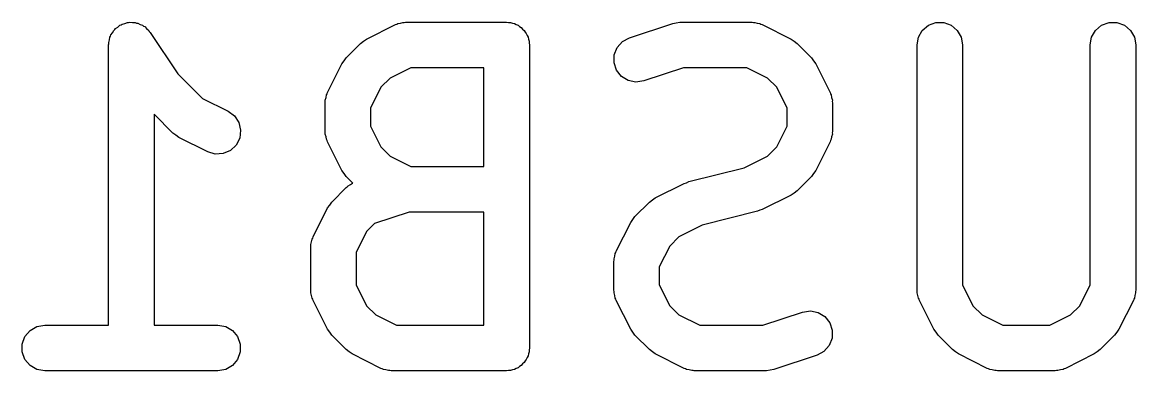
# Model space of a CAD drawing. Extents: x 48 to 353, y -143 to -50.
# Drawn here: x 64.378 to 68.051, y -56.153 to -55.003 of the extents above; entities that cross this region are included whole.
import ezdxf

# ---------------------------------------------------------------- set-up
doc = ezdxf.new("R2010")
doc.units = 0
doc.header["$MEASUREMENT"] = 0
doc.layers.add('BLACK', color=7, linetype='CONTINUOUS')

msp = doc.modelspace()

# ---------------------------------------------------------------- linework, layer by layer
at = {"layer": 'Black'}
for p, q in [((64.6932, -55.0192), (64.7001, -55.0134)), ((64.7001, -55.0134), (64.704, -55.012)), ((64.704, -55.012), (64.7075, -55.0097)), ((64.7075, -55.0097), (64.7162, -55.0076)), ((64.7162, -55.0076), (64.7246, -55.0045)), ((64.7246, -55.0045), (64.7287, -55.0045)), ((64.7287, -55.0045), (64.7328, -55.0035)), ((64.7328, -55.0035), (64.7417, -55.0045)), ((64.7417, -55.0045), (64.7506, -55.0045)), ((64.7506, -55.0045), (64.7545, -55.0059)), ((64.7545, -55.0059), (64.7587, -55.0064)), ((64.7587, -55.0064), (64.7667, -55.0104)), ((64.7667, -55.0104), (64.7751, -55.0134)), ((64.7751, -55.0134), (64.7783, -55.0161)), ((64.7783, -55.0161), (64.782, -55.0179)), ((65.5136, -55.0589), (65.6088, -55.0113)), ((65.6088, -55.0113), (65.613, -55.0101)), ((65.613, -55.0101), (65.6167, -55.0079)), ((65.6167, -55.0079), (65.6254, -55.0064)), ((65.6254, -55.0064), (65.6338, -55.0039)), ((65.6338, -55.0039), (65.6381, -55.0041)), ((65.6381, -55.0041), (65.6424, -55.0034)), ((65.6424, -55.0034), (65.9757, -55.0034)), ((65.9757, -55.0034), (65.9822, -55.0045)), ((65.9822, -55.0045), (65.9887, -55.0045)), ((65.9887, -55.0045), (65.9949, -55.0068)), ((65.9949, -55.0068), (66.0013, -55.0079)), ((66.0013, -55.0079), (66.007, -55.0112)), ((66.007, -55.0112), (66.0132, -55.0134)), ((66.0132, -55.0134), (66.0182, -55.0176)), ((66.3805, -55.0548), (66.5234, -55.0072)), ((66.5234, -55.0072), (66.5353, -55.0055)), ((66.5353, -55.0055), (66.5471, -55.0034)), ((66.5471, -55.0034), (66.7852, -55.0034)), ((66.7852, -55.0034), (66.7895, -55.0041)), ((66.7895, -55.0041), (66.7938, -55.0039)), ((66.7938, -55.0039), (66.8022, -55.0064)), ((66.8022, -55.0064), (66.8109, -55.0079)), ((66.8109, -55.0079), (66.8146, -55.0101)), ((66.8146, -55.0101), (66.8188, -55.0113)), ((66.8188, -55.0113), (66.914, -55.0589)), ((67.3468, -55.0302), (67.3668, -55.0134)), ((67.3668, -55.0134), (67.3912, -55.0045)), ((67.3912, -55.0045), (67.4173, -55.0045)), ((67.4173, -55.0045), (67.4418, -55.0134)), ((67.4418, -55.0134), (67.4617, -55.0302)), ((67.9182, -55.0302), (67.9382, -55.0134)), ((67.9382, -55.0134), (67.9627, -55.0045)), ((67.9627, -55.0045), (67.9887, -55.0045)), ((67.9887, -55.0045), (68.0132, -55.0134)), ((68.0132, -55.0134), (68.0331, -55.0302)), ((64.6656, -55.0615), (64.6671, -55.0527)), ((64.6671, -55.0527), (64.6692, -55.0491)), ((64.6692, -55.0491), (64.6704, -55.0451)), ((64.6704, -55.0451), (64.6757, -55.0379)), ((64.6757, -55.0379), (64.6801, -55.0302)), ((64.6801, -55.0302), (64.6833, -55.0275)), ((64.6833, -55.0275), (64.6858, -55.0241)), ((64.6858, -55.0241), (64.6932, -55.0192)), ((64.782, -55.0179), (64.7882, -55.0244)), ((64.7882, -55.0244), (64.7951, -55.0302)), ((64.7951, -55.0302), (64.7971, -55.0338)), ((64.7971, -55.0338), (64.8, -55.0368)), ((64.8, -55.0368), (64.8911, -55.1735)), ((66.0182, -55.0176), (66.0239, -55.0209)), ((66.0239, -55.0209), (66.0281, -55.026)), ((66.0281, -55.026), (66.0331, -55.0302)), ((66.0331, -55.0302), (66.0364, -55.0359)), ((66.0364, -55.0359), (66.0406, -55.0409)), ((66.0406, -55.0409), (66.0429, -55.047)), ((66.0429, -55.047), (66.0462, -55.0527)), ((66.0462, -55.0527), (66.0473, -55.0592)), ((67.3293, -55.0784), (67.3338, -55.0527)), ((67.3338, -55.0527), (67.3468, -55.0302)), ((67.4617, -55.0302), (67.4747, -55.0527)), ((67.4747, -55.0527), (67.4793, -55.0784)), ((67.9007, -55.0784), (67.9052, -55.0527)), ((67.9052, -55.0527), (67.9182, -55.0302)), ((68.0331, -55.0302), (68.0462, -55.0527)), ((68.0462, -55.0527), (68.0507, -55.0784)), ((64.6626, -55.0784), (64.6633, -55.0743)), ((64.6626, -56.0034), (64.6626, -55.0784)), ((64.6631, -55.0701), (64.6656, -55.0615)), ((64.6633, -55.0743), (64.6631, -55.0701)), ((65.4465, -55.1206), (65.4941, -55.073)), ((65.4941, -55.073), (65.5039, -55.0661)), ((65.5039, -55.0661), (65.5136, -55.0589)), ((66.0473, -55.0592), (66.0496, -55.0654)), ((66.0496, -55.0654), (66.0496, -55.0719)), ((66.0496, -55.0719), (66.0507, -55.0784)), ((66.0507, -55.0784), (66.0507, -56.0784)), ((66.3308, -55.111), (66.3404, -55.0867)), ((66.3404, -55.0867), (66.3576, -55.0673)), ((66.3576, -55.0673), (66.3805, -55.0548)), ((66.914, -55.0589), (66.9237, -55.0661)), ((66.9237, -55.0661), (66.9335, -55.073)), ((66.9335, -55.073), (66.9811, -55.1206)), ((67.3293, -55.8879), (67.3293, -55.0784)), ((67.4793, -55.0784), (67.4793, -55.8702)), ((67.9007, -55.8702), (67.9007, -55.0784)), ((68.0507, -55.0784), (68.0507, -55.8879)), ((65.4396, -55.1304), (65.4465, -55.1206)), ((66.3301, -55.137), (66.3308, -55.111)), ((66.9811, -55.1206), (66.988, -55.1304)), ((65.3848, -55.2353), (65.4324, -55.1401)), ((65.4324, -55.1401), (65.4396, -55.1304)), ((65.6601, -55.1534), (65.5915, -55.1876)), ((65.9007, -55.1534), (65.6601, -55.1534)), ((65.9007, -55.4796), (65.9007, -55.1534)), ((66.3383, -55.1617), (66.3301, -55.137)), ((66.3545, -55.1821), (66.3383, -55.1617)), ((66.5593, -55.1534), (66.428, -55.1972)), ((66.7675, -55.1534), (66.5593, -55.1534)), ((66.836, -55.1876), (66.7675, -55.1534)), ((66.988, -55.1304), (66.9952, -55.1401)), ((66.9952, -55.1401), (67.0428, -55.2353)), ((64.8911, -55.1735), (64.9725, -55.2548)), ((65.5915, -55.1876), (65.5611, -55.218)), ((66.3767, -55.1957), (66.3545, -55.1821)), ((66.4022, -55.201), (66.3767, -55.1957)), ((66.428, -55.1972), (66.4022, -55.201)), ((66.8664, -55.218), (66.836, -55.1876)), ((65.3836, -55.2395), (65.3848, -55.2353)), ((65.5611, -55.218), (65.5269, -55.2866)), ((66.9007, -55.2866), (66.8664, -55.218)), ((67.0428, -55.2353), (67.044, -55.2395)), ((64.9725, -55.2548), (65.0569, -55.297)), ((65.3769, -55.2689), (65.3776, -55.2646)), ((65.3769, -55.3641), (65.3769, -55.2689)), ((65.3774, -55.2603), (65.3799, -55.2519)), ((65.3776, -55.2646), (65.3774, -55.2603)), ((65.3799, -55.2519), (65.3814, -55.2432)), ((65.3814, -55.2432), (65.3836, -55.2395)), ((67.044, -55.2395), (67.0462, -55.2432)), ((67.0462, -55.2432), (67.0477, -55.2519)), ((67.0477, -55.2519), (67.0502, -55.2603)), ((67.0502, -55.2603), (67.0499, -55.2646)), ((67.0499, -55.2646), (67.0507, -55.2689)), ((67.0507, -55.2689), (67.0507, -55.3641)), ((64.875, -55.3695), (64.8126, -55.3071)), ((64.8126, -55.3071), (64.8126, -56.0034)), ((65.0569, -55.297), (65.0778, -55.3125)), ((65.5269, -55.2866), (65.5269, -55.3464)), ((66.9007, -55.3464), (66.9007, -55.2866)), ((65.0778, -55.3125), (65.0921, -55.3343)), ((65.0921, -55.3343), (65.0982, -55.3596)), ((65.5269, -55.3464), (65.5611, -55.4149)), ((66.8664, -55.4149), (66.9007, -55.3464)), ((64.8849, -55.3764), (64.875, -55.3695)), ((64.8945, -55.3836), (64.8849, -55.3764)), ((64.9898, -55.4312), (64.8945, -55.3836)), ((65.0982, -55.3596), (65.0952, -55.3855)), ((65.3776, -55.3684), (65.3769, -55.3641)), ((65.3774, -55.3727), (65.3776, -55.3684)), ((65.3799, -55.3811), (65.3774, -55.3727)), ((65.3814, -55.3897), (65.3799, -55.3811)), ((67.0477, -55.3811), (67.0462, -55.3897)), ((67.0502, -55.3727), (67.0477, -55.3811)), ((67.0507, -55.3641), (67.0499, -55.3684)), ((67.0499, -55.3684), (67.0502, -55.3727)), ((65.0836, -55.4088), (65.0646, -55.4267)), ((65.0952, -55.3855), (65.0836, -55.4088)), ((65.3836, -55.3935), (65.3814, -55.3897)), ((65.3848, -55.3976), (65.3836, -55.3935)), ((65.4324, -55.4929), (65.3848, -55.3976)), ((65.5611, -55.4149), (65.5915, -55.4453)), ((66.836, -55.4453), (66.8664, -55.4149)), ((67.0428, -55.3976), (66.9952, -55.4929)), ((67.044, -55.3935), (67.0428, -55.3976)), ((67.0462, -55.3897), (67.044, -55.3935)), ((65.0147, -55.4386), (64.9898, -55.4312)), ((65.0407, -55.437), (65.0147, -55.4386)), ((65.0646, -55.4267), (65.0407, -55.437)), ((65.5915, -55.4453), (65.6601, -55.4796)), ((66.759, -55.4838), (66.836, -55.4453)), ((65.4396, -55.5025), (65.4324, -55.4929)), ((65.6601, -55.4796), (65.9007, -55.4796)), ((66.5766, -55.5294), (66.759, -55.4838)), ((66.9952, -55.4929), (66.988, -55.5025)), ((65.4465, -55.5124), (65.4396, -55.5025)), ((65.4682, -55.5341), (65.4465, -55.5124)), ((66.5691, -55.5328), (66.5766, -55.5294)), ((66.9811, -55.5124), (66.9335, -55.56)), ((66.988, -55.5025), (66.9811, -55.5124)), ((65.3989, -55.5968), (65.4465, -55.5492)), ((65.4465, -55.5492), (65.45, -55.5467)), ((65.45, -55.5467), (65.4529, -55.5434)), ((65.4529, -55.5434), (65.4606, -55.5393)), ((65.4606, -55.5393), (65.4678, -55.5342)), ((65.4678, -55.5342), (65.4682, -55.5341)), ((66.466, -55.5827), (66.5612, -55.5351)), ((66.5612, -55.5351), (66.5691, -55.5328)), ((66.9237, -55.5669), (66.914, -55.574)), ((66.9335, -55.56), (66.9237, -55.5669)), ((65.392, -55.6066), (65.3989, -55.5968)), ((66.3989, -55.6444), (66.4465, -55.5968)), ((66.4465, -55.5968), (66.4563, -55.5899)), ((66.4563, -55.5899), (66.466, -55.5827)), ((66.914, -55.574), (66.8188, -55.6217)), ((65.3372, -55.7115), (65.3848, -55.6163)), ((65.3848, -55.6163), (65.392, -55.6066)), ((65.6545, -55.6296), (65.54, -55.6677)), ((65.9007, -55.6296), (65.6545, -55.6296)), ((65.9007, -56.0034), (65.9007, -55.6296)), ((66.8034, -55.6273), (66.6209, -55.673)), ((66.8109, -55.624), (66.8034, -55.6273)), ((66.8188, -55.6217), (66.8109, -55.624)), ((65.54, -55.6677), (65.5135, -55.6942)), ((66.3372, -55.7591), (66.3848, -55.6639)), ((66.3848, -55.6639), (66.392, -55.6542)), ((66.392, -55.6542), (66.3989, -55.6444)), ((66.6209, -55.673), (66.5439, -55.7114)), ((65.336, -55.7156), (65.3372, -55.7115)), ((65.5135, -55.6942), (65.4793, -55.7628)), ((66.5439, -55.7114), (66.5135, -55.7419)), ((65.3293, -55.745), (65.33, -55.7408)), ((65.3293, -55.8879), (65.3293, -55.745)), ((65.3298, -55.7365), (65.3323, -55.7281)), ((65.33, -55.7408), (65.3298, -55.7365)), ((65.3323, -55.7281), (65.3338, -55.7194)), ((65.3338, -55.7194), (65.336, -55.7156)), ((66.5135, -55.7419), (66.4793, -55.8104)), ((65.4793, -55.7628), (65.4793, -55.8702)), ((66.3298, -55.7841), (66.3323, -55.7757)), ((66.33, -55.7884), (66.3298, -55.7841)), ((66.3323, -55.7757), (66.3338, -55.767)), ((66.3338, -55.767), (66.336, -55.7633)), ((66.336, -55.7633), (66.3372, -55.7591)), ((66.3293, -55.7927), (66.33, -55.7884)), ((66.3293, -55.8879), (66.3293, -55.7927)), ((66.4793, -55.8104), (66.4793, -55.8702)), ((65.33, -55.8922), (65.3293, -55.8879)), ((65.3298, -55.8965), (65.33, -55.8922)), ((65.3323, -55.9049), (65.3298, -55.8965)), ((65.4793, -55.8702), (65.5135, -55.9387)), ((66.33, -55.8922), (66.3293, -55.8879)), ((66.3298, -55.8965), (66.33, -55.8922)), ((66.3323, -55.9049), (66.3298, -55.8965)), ((66.4793, -55.8702), (66.5135, -55.9387)), ((67.33, -55.8922), (67.3293, -55.8879)), ((67.3298, -55.8965), (67.33, -55.8922)), ((67.3323, -55.9049), (67.3298, -55.8965)), ((67.4793, -55.8702), (67.5135, -55.9387)), ((67.8664, -55.9387), (67.9007, -55.8702)), ((68.0502, -55.8965), (68.0477, -55.9049)), ((68.0507, -55.8879), (68.0499, -55.8922)), ((68.0499, -55.8922), (68.0502, -55.8965)), ((65.3338, -55.9136), (65.3323, -55.9049)), ((65.336, -55.9173), (65.3338, -55.9136)), ((65.3372, -55.9214), (65.336, -55.9173)), ((65.3848, -56.0167), (65.3372, -55.9214)), ((66.3338, -55.9136), (66.3323, -55.9049)), ((66.336, -55.9173), (66.3338, -55.9136)), ((66.3372, -55.9214), (66.336, -55.9173)), ((66.3848, -56.0167), (66.3372, -55.9214)), ((67.3338, -55.9136), (67.3323, -55.9049)), ((67.336, -55.9173), (67.3338, -55.9136)), ((67.3372, -55.9214), (67.336, -55.9173)), ((67.3848, -56.0167), (67.3372, -55.9214)), ((68.0428, -55.9214), (67.9952, -56.0167)), ((68.044, -55.9173), (68.0428, -55.9214)), ((68.0462, -55.9136), (68.044, -55.9173)), ((68.0477, -55.9049), (68.0462, -55.9136)), ((65.5135, -55.9387), (65.5439, -55.9691)), ((65.5439, -55.9691), (65.6124, -56.0034)), ((66.5135, -55.9387), (66.5439, -55.9691)), ((66.5439, -55.9691), (66.6124, -56.0034)), ((66.8207, -56.0034), (66.952, -55.9596)), ((66.952, -55.9596), (66.9777, -55.9558)), ((66.9777, -55.9558), (67.0033, -55.961)), ((67.0033, -55.961), (67.0255, -55.9746)), ((67.5135, -55.9387), (67.5439, -55.9691)), ((67.5439, -55.9691), (67.6124, -56.0034)), ((67.7675, -56.0034), (67.836, -55.9691)), ((67.836, -55.9691), (67.8664, -55.9387)), ((64.4037, -56.0209), (64.4262, -56.0079)), ((64.4262, -56.0079), (64.4519, -56.0034)), ((64.4519, -56.0034), (64.6626, -56.0034)), ((64.8126, -56.0034), (65.0233, -56.0034)), ((65.0233, -56.0034), (65.049, -56.0079)), ((65.049, -56.0079), (65.0715, -56.0209)), ((65.6124, -56.0034), (65.9007, -56.0034)), ((66.6124, -56.0034), (66.8207, -56.0034)), ((67.0255, -55.9746), (67.0416, -55.995)), ((67.0416, -55.995), (67.0499, -56.0198)), ((67.6124, -56.0034), (67.7675, -56.0034)), ((64.378, -56.0654), (64.3869, -56.0409)), ((64.3869, -56.0409), (64.4037, -56.0209)), ((65.0715, -56.0209), (65.0883, -56.0409)), ((65.0883, -56.0409), (65.0972, -56.0654)), ((65.392, -56.0263), (65.3848, -56.0167)), ((65.3989, -56.0362), (65.392, -56.0263)), ((65.4465, -56.0838), (65.3989, -56.0362)), ((66.392, -56.0263), (66.3848, -56.0167)), ((66.3989, -56.0362), (66.392, -56.0263)), ((66.4465, -56.0838), (66.3989, -56.0362)), ((67.0499, -56.0198), (67.0492, -56.0458)), ((67.392, -56.0263), (67.3848, -56.0167)), ((67.3989, -56.0362), (67.392, -56.0263)), ((67.4465, -56.0838), (67.3989, -56.0362)), ((67.9811, -56.0362), (67.9335, -56.0838)), ((67.988, -56.0263), (67.9811, -56.0362)), ((67.9952, -56.0167), (67.988, -56.0263)), ((64.378, -56.0914), (64.378, -56.0654)), ((65.0972, -56.0654), (65.0972, -56.0914)), ((66.0507, -56.0784), (66.0496, -56.0848)), ((67.0396, -56.07), (67.0223, -56.0895)), ((67.0492, -56.0458), (67.0396, -56.07)), ((64.3869, -56.1159), (64.378, -56.0914)), ((64.4037, -56.1358), (64.3869, -56.1159)), ((65.0883, -56.1159), (65.0715, -56.1358)), ((65.0972, -56.0914), (65.0883, -56.1159)), ((65.4563, -56.0907), (65.4465, -56.0838)), ((65.466, -56.0978), (65.4563, -56.0907)), ((65.5612, -56.1455), (65.466, -56.0978)), ((66.0406, -56.1159), (66.0364, -56.1209)), ((66.0429, -56.1097), (66.0406, -56.1159)), ((66.0462, -56.104), (66.0429, -56.1097)), ((66.0473, -56.0976), (66.0462, -56.104)), ((66.0496, -56.0914), (66.0473, -56.0976)), ((66.0496, -56.0848), (66.0496, -56.0914)), ((66.4563, -56.0907), (66.4465, -56.0838)), ((66.466, -56.0978), (66.4563, -56.0907)), ((66.5612, -56.1455), (66.466, -56.0978)), ((66.9994, -56.1019), (66.8566, -56.1495)), ((67.0223, -56.0895), (66.9994, -56.1019)), ((67.4563, -56.0907), (67.4465, -56.0838)), ((67.466, -56.0978), (67.4563, -56.0907)), ((67.5612, -56.1455), (67.466, -56.0978)), ((67.914, -56.0978), (67.8188, -56.1455)), ((67.9237, -56.0907), (67.914, -56.0978)), ((67.9335, -56.0838), (67.9237, -56.0907)), ((64.4262, -56.1489), (64.4037, -56.1358)), ((64.4519, -56.1534), (64.4262, -56.1489)), ((65.0233, -56.1534), (64.4519, -56.1534)), ((65.049, -56.1489), (65.0233, -56.1534)), ((65.0715, -56.1358), (65.049, -56.1489)), ((65.5653, -56.1467), (65.5612, -56.1455)), ((65.5691, -56.1489), (65.5653, -56.1467)), ((65.5777, -56.1504), (65.5691, -56.1489)), ((65.5862, -56.1529), (65.5777, -56.1504)), ((65.5905, -56.1526), (65.5862, -56.1529)), ((65.5947, -56.1534), (65.5905, -56.1526)), ((65.9757, -56.1534), (65.5947, -56.1534)), ((65.9822, -56.1522), (65.9757, -56.1534)), ((65.9887, -56.1522), (65.9822, -56.1522)), ((65.9949, -56.15), (65.9887, -56.1522)), ((66.0013, -56.1489), (65.9949, -56.15)), ((66.007, -56.1456), (66.0013, -56.1489)), ((66.0132, -56.1433), (66.007, -56.1456)), ((66.0182, -56.1391), (66.0132, -56.1433)), ((66.0239, -56.1358), (66.0182, -56.1391)), ((66.0281, -56.1308), (66.0239, -56.1358)), ((66.0331, -56.1266), (66.0281, -56.1308)), ((66.0364, -56.1209), (66.0331, -56.1266)), ((66.5653, -56.1467), (66.5612, -56.1455)), ((66.5691, -56.1489), (66.5653, -56.1467)), ((66.5777, -56.1504), (66.5691, -56.1489)), ((66.5862, -56.1529), (66.5777, -56.1504)), ((66.5905, -56.1526), (66.5862, -56.1529)), ((66.5947, -56.1534), (66.5905, -56.1526)), ((66.8328, -56.1534), (66.5947, -56.1534)), ((66.8447, -56.1513), (66.8328, -56.1534)), ((66.8566, -56.1495), (66.8447, -56.1513)), ((67.5653, -56.1467), (67.5612, -56.1455)), ((67.5691, -56.1489), (67.5653, -56.1467)), ((67.5777, -56.1504), (67.5691, -56.1489)), ((67.5862, -56.1529), (67.5777, -56.1504)), ((67.5905, -56.1526), (67.5862, -56.1529)), ((67.5947, -56.1534), (67.5905, -56.1526)), ((67.7852, -56.1534), (67.5947, -56.1534)), ((67.7895, -56.1526), (67.7852, -56.1534)), ((67.7938, -56.1529), (67.7895, -56.1526)), ((67.8022, -56.1504), (67.7938, -56.1529)), ((67.8109, -56.1489), (67.8022, -56.1504)), ((67.8146, -56.1467), (67.8109, -56.1489)), ((67.8188, -56.1455), (67.8146, -56.1467))]:
    msp.add_line(p, q, dxfattribs=at)

doc.saveas('drawing.dxf')
